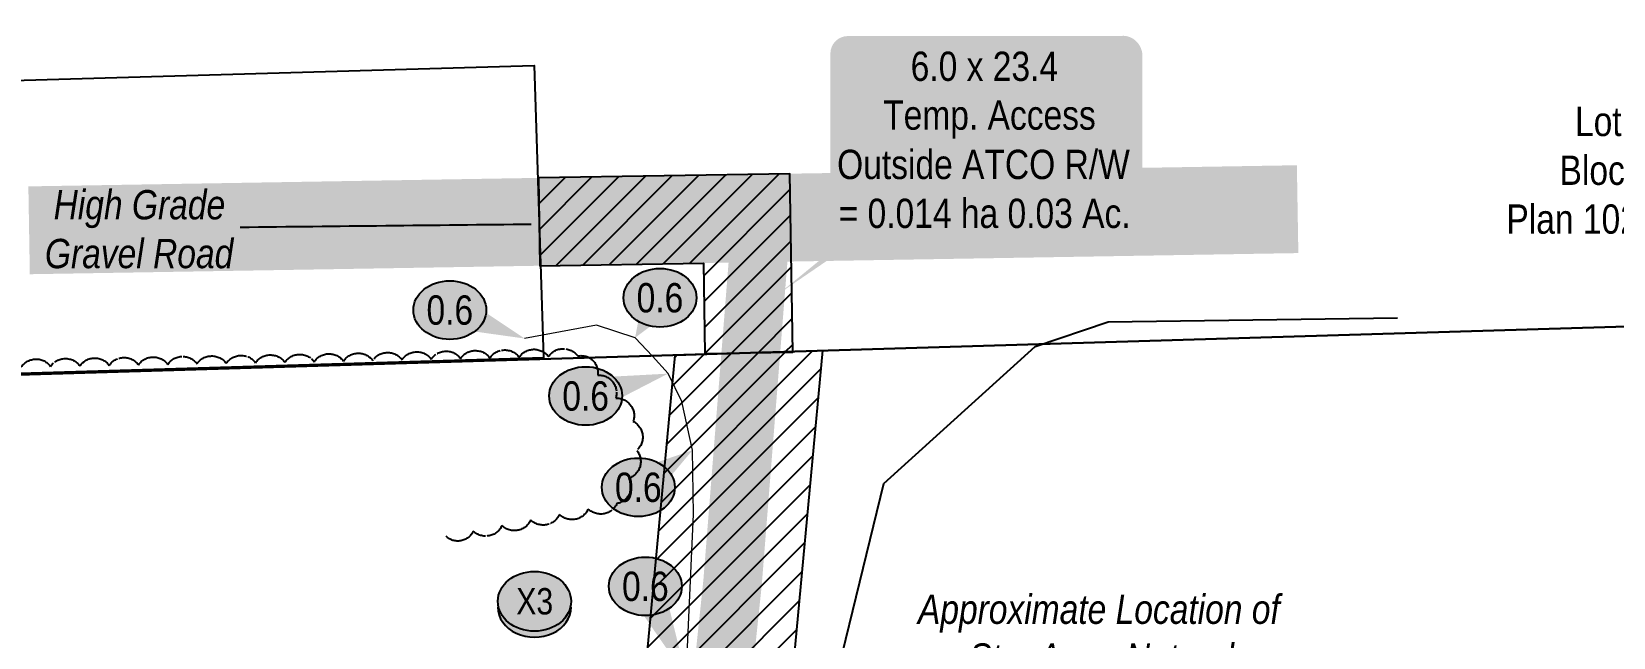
# Model space of a CAD drawing. Extents: x 634962 to 644935, y 5969185 to 5972988.
# Drawn here: x 642798.9 to 642906.8, y 5972537.9 to 5972579.2 of the extents above; entities that cross this region are included whole.
import ezdxf
from ezdxf.enums import TextEntityAlignment as Align

# ---------------------------------------------------------------- set-up
doc = ezdxf.new("R2010")
doc.units = 0
doc.header["$LTSCALE"] = 5
doc.linetypes.add('0', pattern=[1, 1, 0])
for name, color, linetype in [('AS-FENCE-DASH', 48, 'foc-FENCE-DASH'), ('AS-PIPE-UG-T', 44, 'Continuous'), ('AS-ROADS', 254, 'Continuous'), ('L-SEC', 7, 'Continuous'), ('L-TITLEDB', 4, 'Continuous'), ('L-TITLEDB-T', 4, 'Continuous'), ('P-CROSSINGS', 250, 'Continuous'), ('P-ELEVATION', 7, 'Continuous'), ('P-TEMP-ATCO PIPELINES', 104, 'Continuous'), ('P-TEMP-ATCO PIPELINES-H', 71, 'Continuous'), ('P-TEMP-ATCO PIPELINES-H_1', 71, 'Continuous'), ('P-TEMP-ATCO PIPELINES_1', 104, 'Continuous'), ('P-TEMP-BLOCKS', 250, 'Continuous'), ('T-ACCESS POINTS', 170, 'Continuous'), ('T-BUSH', 110, '0')]:
    doc.layers.add(name, color=color, linetype=linetype)
doc.layers.add('AS-GENERAL', color=48, linetype='Continuous', lineweight=18)
doc.layers.add('AS-TELUS-ATCO PIPELINES', color=7, linetype='foc-TEL', lineweight=9, true_color=0xff9c38)
doc.styles.add('1.8', font='ARIALN.TTF', dxfattribs={"height": 1.8})
doc.styles.add('80', font='ARIALN.TTF', dxfattribs={"height": 10})
doc.styles.add('80L', font='ARIALN.TTF', dxfattribs={"height": 10})
doc.styles.add('Crossing', font='ARIALN.TTF', dxfattribs={"height": 10})
doc.styles.add('foc-LtypeFont', font='ARIALN.TTF', dxfattribs={"height": 7.35})
doc.linetypes.add('foc-FENCE-DASH', pattern='A,0.5,-0.5,1,-0.5,1,-0.5,1,-0.5,1,-0.5,["X",foc-LtypeFont,S=0.2,R=0,X=-0.625,Y=-0.75],-0.5', length=7.5)
doc.linetypes.add('foc-TEL', pattern='A,2,-1,["T",foc-LtypeFont,S=0.2,R=0,X=-0.425,Y=-0.75],-1.24,8', length=12.24)
doc.dimstyles.new('Compass 1 000', dxfattribs={"dimtxt": 1.8, "dimasz": 2, "dimexe": 0.2, "dimexo": 0.0625, "dimgap": 0.5, "dimtad": 0, "dimtih": 1, "dimtoh": 1, "dimzin": 0, "dimdsep": 46, "dimtxsty": '1.8', "dimcen": 0.1, "dimse1": 1, "dimse2": 1, "dimclrd": 256, "dimclrt": 256, "dimaunit": 1, "dimadec": 4, "dimazin": 0, "dimtfac": 0.06, "dimtofl": 0, "dimtmove": 0, "dimatfit": 0, "dimfxl": 0.2, "dimtolj": 1, "dimtzin": 0, "dimlwd": -1, "dimarcsym": 0})

# ---------------------------------------------------------------- blocks, each defined once
blk = doc.blocks.new('*U672')
h = blk.add_hatch(color=255)
edge = h.paths.add_edge_path()
edge.add_line((-46.5, -37), (46.5, -37))
edge.add_arc((46.5, -31), 6, 270, 360)
edge.add_line((52.5, -31), (52.5, 29.5))
edge.add_arc((46.5, 29.5), 6, 0, 90)
edge.add_line((46.5, 35.5), (-46.5, 35.5))
edge.add_arc((-46.5, 29.5), 6, 90, 180)
edge.add_line((-52.5, 29.5), (-52.5, -31))
edge.add_arc((-46.5, -31), 6, 180, 270)
at = {"color": 104, "flags": 128}
blk.add_lwpolyline([(-46.5, -37, 3, 3, 0), (46.5, -37, 3, 3, 0.414214), (52.5, -31, 3, 3, 0), (52.5, 29.5, 3, 0, 0.414214), (46.5, 35.5, 0, 0, 0), (-46.5, 35.5, 0, 0, 0.414214), (-52.5, 29.5, 0, 0, 0), (-52.5, -31, 0, 3, 0.414214)], format="xyseb", close=True, dxfattribs=at)
blk.add_lwpolyline([(-69.99, -52.4, 0, 7.5, 0), (0, 0, 0, 0, 0)], format="xyseb", dxfattribs=at)
at = {"color": 104, "style": '80'}
blk.add_attdef('ENTER_TEXT_001', (-26.85, -4.92), '', height=10, dxfattribs=at)
blk = doc.blocks.new('*U488')
at = {"layer": 'P-ELEVATION'}
h = blk.add_hatch(color=111, dxfattribs=at)
h.dxf.hatch_style = 1
edge = h.paths.add_edge_path()
edge.add_ellipse((0, 0), major_axis=(-12.45, 0), ratio=0.803368, start_angle=0, end_angle=360)
at = {"layer": 'P-ELEVATION', "color": 7, "flags": 128}
blk.add_lwpolyline([(0, 0, 12.5, 0, 0), (25.52, -9.72, 0, 0, 0)], format="xyseb", dxfattribs=at)
at = {"layer": 'P-ELEVATION', "color": 7}
blk.add_ellipse((0, 0), major_axis=(-12.45, 0), ratio=0.803368, dxfattribs=at)
at = {"layer": 'P-ELEVATION', "style": '80'}
blk.add_attdef('ELEVATION', text='', height=10, dxfattribs=at).set_placement((0, 0), align=Align.MIDDLE_CENTER)
blk = doc.blocks.new('*U490')
at = {"layer": 'P-ELEVATION'}
h = blk.add_hatch(color=111, dxfattribs=at)
h.dxf.hatch_style = 1
edge = h.paths.add_edge_path()
edge.add_ellipse((0, 0), major_axis=(-12.45, 0), ratio=0.803368, start_angle=0, end_angle=360)
at = {"layer": 'P-ELEVATION', "color": 7, "flags": 128}
blk.add_lwpolyline([(0, 0, 12.5, 0, 0), (-8.47, -13.64, 0, 0, 0)], format="xyseb", dxfattribs=at)
at = {"layer": 'P-ELEVATION', "color": 7}
blk.add_ellipse((0, 0), major_axis=(-12.45, 0), ratio=0.803368, dxfattribs=at)
at = {"layer": 'P-ELEVATION', "style": '80'}
blk.add_attdef('ELEVATION', text='', height=10, dxfattribs=at).set_placement((0, 0), align=Align.MIDDLE_CENTER)
blk = doc.blocks.new('*U489')
at = {"layer": 'P-ELEVATION'}
h = blk.add_hatch(color=111, dxfattribs=at)
h.dxf.hatch_style = 1
edge = h.paths.add_edge_path()
edge.add_ellipse((0, 0), major_axis=(-12.45, 0), ratio=0.803368, start_angle=0, end_angle=360)
at = {"layer": 'P-ELEVATION', "color": 7, "flags": 128}
blk.add_lwpolyline([(0, 0, 12.5, 0, 0), (28.11, 7.63, 0, 0, 0)], format="xyseb", dxfattribs=at)
at = {"layer": 'P-ELEVATION', "color": 7}
blk.add_ellipse((0, 0), major_axis=(-12.45, 0), ratio=0.803368, dxfattribs=at)
at = {"layer": 'P-ELEVATION', "style": '80'}
blk.add_attdef('ELEVATION', text='', height=10, dxfattribs=at).set_placement((0, 0), align=Align.MIDDLE_CENTER)
blk = doc.blocks.new('*U491')
at = {"layer": 'P-ELEVATION'}
h = blk.add_hatch(color=111, dxfattribs=at)
h.dxf.hatch_style = 1
edge = h.paths.add_edge_path()
edge.add_ellipse((0, 0), major_axis=(-12.45, 0), ratio=0.803368, start_angle=0, end_angle=360)
at = {"layer": 'P-ELEVATION', "color": 7, "flags": 128}
blk.add_lwpolyline([(0, 0, 12.5, 0, 0), (18.51, 12.66, 0, 0, 0)], format="xyseb", dxfattribs=at)
at = {"layer": 'P-ELEVATION', "color": 7}
blk.add_ellipse((0, 0), major_axis=(-12.45, 0), ratio=0.803368, dxfattribs=at)
at = {"layer": 'P-ELEVATION', "style": '80'}
blk.add_attdef('ELEVATION', text='', height=10, dxfattribs=at).set_placement((0, 0), align=Align.MIDDLE_CENTER)
blk = doc.blocks.new('*U492')
at = {"layer": 'P-ELEVATION'}
h = blk.add_hatch(color=111, dxfattribs=at)
h.dxf.hatch_style = 1
edge = h.paths.add_edge_path()
edge.add_ellipse((0, 0), major_axis=(-12.45, 0), ratio=0.803368, start_angle=0, end_angle=360)
at = {"layer": 'P-ELEVATION', "color": 7, "flags": 128}
blk.add_lwpolyline([(0, 0, 12.5, 0, 0), (13.92, -30.83, 0, 0, 0)], format="xyseb", dxfattribs=at)
at = {"layer": 'P-ELEVATION', "color": 7}
blk.add_ellipse((0, 0), major_axis=(-12.45, 0), ratio=0.803368, dxfattribs=at)
at = {"layer": 'P-ELEVATION', "style": '80'}
blk.add_attdef('ELEVATION', text='', height=10, dxfattribs=at).set_placement((0, 0), align=Align.MIDDLE_CENTER)
blk = doc.blocks.new('xing2')
h = blk.add_hatch(color=50)
h.dxf.hatch_style = 1
edge = h.paths.add_edge_path()
edge.add_ellipse((0, 0), major_axis=(-12.5, 0), ratio=0.816297, start_angle=0, end_angle=360)
h = blk.add_hatch(color=250)
h.dxf.hatch_style = 1
edge = h.paths.add_edge_path()
edge.add_ellipse((0, -2.05), major_axis=(-12.5, 0), ratio=0.816297, start_angle=0, end_angle=180)
edge.add_line((12.5, -2.05), (12.5, 0))
edge.add_ellipse((0, 0), major_axis=(-12.5, 0), ratio=0.816297, start_angle=0, end_angle=180, ccw=False)
edge.add_line((-12.5, 0), (-12.5, -2.05))
at = {"color": 250}
blk.add_ellipse((0, 0), major_axis=(-12.5, 0), ratio=0.816297, dxfattribs=at)
blk.add_ellipse((0, -2.05), major_axis=(-12.5, 0), ratio=0.816297, start_param=0, end_param=3.141593, dxfattribs=at)
at = {"color": 250, "style": 'Crossing'}
blk.add_attdef('CROSSING', text='', height=9, dxfattribs=at).set_placement((0.09, 0.02), align=Align.MIDDLE_CENTER)
at = {"color": 250, "style": 'Crossing', "flags": 1}
for tag, p in [('OWNER', (0.09, -12.49)), ('DESCRIPTION', (0.09, -25.77)), ('LOCATION', (0.09, -39.3)), ('DWG_REF', (0.09, -52.84))]:
    blk.add_attdef(tag, text='', height=9, dxfattribs=at).set_placement(p, align=Align.MIDDLE_CENTER)

msp = doc.modelspace()

# ---------------------------------------------------------------- hatches: boundary and pattern name
at = {"layer": 'P-TEMP-ATCO PIPELINES-H'}
h = msp.add_hatch(dxfattribs=at)
h.set_pattern_fill('ANSI31', color=256, scale=0.399897)
h.set_pattern_definition([(45, (-2290.4184, 2284.8641), (-0.89779543018, 0.89779543018), [])])
h.paths.add_polyline_path([(642833.466, 5972569.226), (642833.566, 5972563.228), (642844.738, 5972563.414), (642844.835, 5972557.235), (642850.833, 5972557.33), (642850.641, 5972569.512)])
at = {"layer": 'P-TEMP-ATCO PIPELINES-H_1'}
h = msp.add_hatch(dxfattribs=at)
h.set_pattern_fill('ANSI31', color=256, scale=0.399897)
h.set_pattern_definition([(45, (-2290.4184, 2284.8641), (-0.89779543018, 0.89779543018), [])])
h.paths.add_polyline_path([(642862.894, 5972359.362), (642870.521, 5972365.847), (642794.99, 5972445.738), (642795.781, 5972474.002), (642805.934, 5972483.601), (642848.072, 5972506.099), (642852.869, 5972557.434), (642842.8, 5972557.131), (642838.618, 5972512.384), (642800.041, 5972491.788), (642767.12, 5972460.664)])

# ---------------------------------------------------------------- linework, layer by layer
at = {"layer": 'AS-FENCE-DASH', "ltscale": 0.2, "flags": 128}
msp.add_lwpolyline([(642848.571, 5972509.182), (642849.207, 5972510.127), (642849.283, 5972515.119), (642852.337, 5972529.06), (642857.044, 5972548.368), (642867.373, 5972557.722), (642872.359, 5972559.399), (642892.121, 5972559.67)], dxfattribs=at)
at = {"layer": 'AS-ROADS', "const_width": 5.998, "flags": 128}
msp.add_lwpolyline([(642798.701, 5972565.647), (642885.293, 5972567.09)], dxfattribs=at)
at = {"layer": 'AS-ROADS', "flags": 128}
msp.add_lwpolyline([(642830.015, 5972502.48, 3.999, 3.999, 0), (642835.017, 5972504.52, 3.999, 3.999, 0), (642838.289, 5972506.267, 3.999, 3.999, 0), (642841.279, 5972509.043, 3.999, 3.999, 0), (642842.904, 5972512.114, 3.999, 3.999, 0), (642844.08, 5972516.46, 3.999, 3.999, 0), (642846.72, 5972541.584, 3.999, 3.999, 0), (642848.712, 5972566.679, 0, 0, 0)], format="xyseb", dxfattribs=at)
at = {"layer": 'AS-TELUS-ATCO PIPELINES', "ltscale": 0.2, "flags": 128}
msp.add_lwpolyline([(642817.818, 5972510.283), (642822.142, 5972506.639), (642826.708, 5972504.378), (642831.319, 5972503.605), (642837.24, 5972504.261), (642839.985, 5972505.304), (642842.756, 5972507), (642843.116, 5972507.277), (642843.388, 5972508.266), (642843.506, 5972510.069), (642843.497, 5972516.981), (642843.059, 5972521.101), (642843.157, 5972527.772), (642843.553, 5972535.177), (642844.058, 5972546.257), (642843.987, 5972550.632), (642843.261, 5972553.963), (642842.314, 5972555.861), (642841.256, 5972557.047), (642840.07, 5972558.316), (642837.443, 5972559.169), (642832.523, 5972558.26)], dxfattribs=at)
at = {"layer": 'L-SEC'}
for p, q in [((642793.711, 5972555.652), (643002.578, 5972561.942)), ((643002.578, 5972561.942), (642793.711, 5972555.652))]:
    msp.add_line(p, q, dxfattribs=at)
at = {"layer": 'L-TITLEDB'}
msp.add_lwpolyline([(642752.441, 5972574.584), (642833.186, 5972576.906), (642833.804, 5972556.935), (642752.441, 5972554.494)], dxfattribs=at)
at = {"layer": 'P-TEMP-ATCO PIPELINES', "flags": 128}
msp.add_lwpolyline([(642833.466, 5972569.226), (642833.566, 5972563.228), (642844.738, 5972563.414), (642844.835, 5972557.235), (642850.833, 5972557.33), (642850.641, 5972569.512)], close=True, dxfattribs=at)
at = {"layer": 'P-TEMP-ATCO PIPELINES_1', "flags": 128}
msp.add_lwpolyline([(642826.771, 5972397.57), (642767.12, 5972460.664), (642800.041, 5972491.788), (642838.618, 5972512.384), (642842.8, 5972557.131), (642852.869, 5972557.434), (642848.072, 5972506.099), (642805.934, 5972483.601), (642795.781, 5972474.002), (642794.99, 5972445.738), (642870.521, 5972365.847)], dxfattribs=at)
at = {"layer": 'T-BUSH', "flags": 128}
msp.add_lwpolyline([(642796.169, 5972556.281, -0.5205671), (642798.168, 5972556.316, -0.5205671), (642800.167, 5972556.352, -0.5205671), (642802.167, 5972556.387, -0.5205671), (642804.166, 5972556.423, -0.5205671), (642806.165, 5972556.459, -0.5205671), (642808.164, 5972556.494, -0.5205671), (642810.163, 5972556.53, -0.5205671), (642812.162, 5972556.565, -0.5205671), (642814.162, 5972556.601, -0.5205671), (642816.161, 5972556.636, -0.5205671), (642818.16, 5972556.673, -0.5205671), (642820.159, 5972556.717, -0.5205671), (642822.158, 5972556.76, -0.5205671), (642824.157, 5972556.804, -0.5205671), (642826.156, 5972556.848, -0.5205671), (642828.155, 5972556.892, -0.5205671), (642830.154, 5972556.936, -0.5205671), (642832.153, 5972556.979, -0.5205671), (642834.152, 5972557.023, -0.5205671), (642836.151, 5972557.067, -0.5205671), (642837.513, 5972555.764, -0.5205671), (642838.747, 5972554.191, -0.5205671), (642839.942, 5972552.602, -0.5205671), (642840.183, 5972550.617, -0.5205671), (642839.636, 5972548.715, -0.5205671), (642838.836, 5972546.996, -0.5205671), (642836.873, 5972546.619, -0.5205671), (642834.909, 5972546.242, -0.5205671), (642832.945, 5972545.866, -0.5205671), (642830.982, 5972545.489, -0.5205671), (642829.018, 5972545.112, -0.5205671), (642827.163, 5972544.756, -0.5205671)], format="xyb", dxfattribs=at)

# ---------------------------------------------------------------- block references
at = {"layer": 'P-CROSSINGS', "color": 5, "xscale": 0.1999487360000004, "yscale": 0.1999487360000004, "zscale": 0.1999487360000004}
msp.add_blockref('xing2', (642833.197, 5972540.316), dxfattribs=at).add_auto_attribs({'CROSSING': 'X3'})
at = {"layer": 'P-ELEVATION', "color": 255, "xscale": 0.1999418083815331, "yscale": 0.1999418083815331, "zscale": 0.1999418083815331}
for name, p in [('*U488', (642827.42, 5972560.203)), ('*U490', (642841.765, 5972561.043)), ('*U489', (642836.693, 5972554.335)), ('*U491', (642840.286, 5972548.101)), ('*U492', (642840.77, 5972541.34))]:
    msp.add_blockref(name, p, dxfattribs=at).add_auto_attribs({'ELEVATION': '0.6'})
at = {"layer": 'P-TEMP-BLOCKS', "color": 3}
ref = msp.add_blockref('*U672', (642863.895, 5972571.813), dxfattribs=dict(at, xscale=0.1999487360000005, yscale=0.1999487360000005, zscale=0.1999487360000005))
ref.add_attrib('ENTER_TEXT_001', '6.0 x 23.4', (642858.88, 5972575.847), dxfattribs={"layer": '0', "color": 104, "height": 1.9995, "style": '80'})
ref.add_attrib('ENTER_TEXT_002', ' Temp. Access', (642856.365, 5972572.515), dxfattribs={"layer": '0', "color": 104, "height": 1.99949, "style": '80'})
ref.add_attrib('ENTER_TEXT_003', 'Outside ATCO R/W', (642853.856, 5972569.147), dxfattribs={"layer": '0', "color": 104, "height": 1.99949, "style": '80'})
ref.add_attrib('ENTER_TEXT_004', '= 0.014 ha 0.03 Ac.', (642853.963, 5972565.806), dxfattribs={"layer": '0', "color": 104, "height": 1.99949, "style": '80'})

# ---------------------------------------------------------------- texts
at = {"layer": 'AS-GENERAL', "insert": (642799.656, 5972568.395), "char_height": 2, "attachment_point": 1, "style": '80L'}
msp.add_mtext_dynamic_manual_height_columns('\\pi0.71865;{\\fArial Narrow|b0|i1|c0|p34;High Grade\\P\\pi0.12452;Gravel Road}', width=13.00074, gutter_width=50.003, heights=[0], dxfattribs=at)
at = {"layer": 'AS-PIPE-UG-T', "insert": (642859.36, 5972540.776), "char_height": 1.99949, "attachment_point": 1, "style": '80L'}
msp.add_mtext_dynamic_manual_height_columns('\\pi0.016413;{\\fArial Narrow|b0|i1|c0|p34;Approximate Location of\\P\\pi3.5094;Ste. Anne Natural \\P\\pi4.9749;Gas Co-op Ltd.}', width=25.0346, gutter_width=100.026, heights=[0], dxfattribs=at)
at = {"layer": 'L-TITLEDB-T', "insert": (642899.444, 5972574.08), "char_height": 1.99949, "attachment_point": 1, "style": '80L', "bg_fill": 2}
msp.add_mtext_dynamic_manual_height_columns('\\pi4.7839;Lot 2\\P\\pi3.7296;Block 1\\P\\pi0.10165;Plan 102 0791', width=14.37839, gutter_width=50.013, heights=[0], dxfattribs=at)

# ---------------------------------------------------------------- leaders
at = {"layer": 'T-ACCESS POINTS', "path_type": 1}
msp.add_leader([(642832.976, 5972566.05), (642813.111, 5972565.841)], dimstyle='Compass 1 000', override={"dimgap": 0.5, "dimtad": 0}, dxfattribs=at)

doc.saveas('drawing.dxf')
